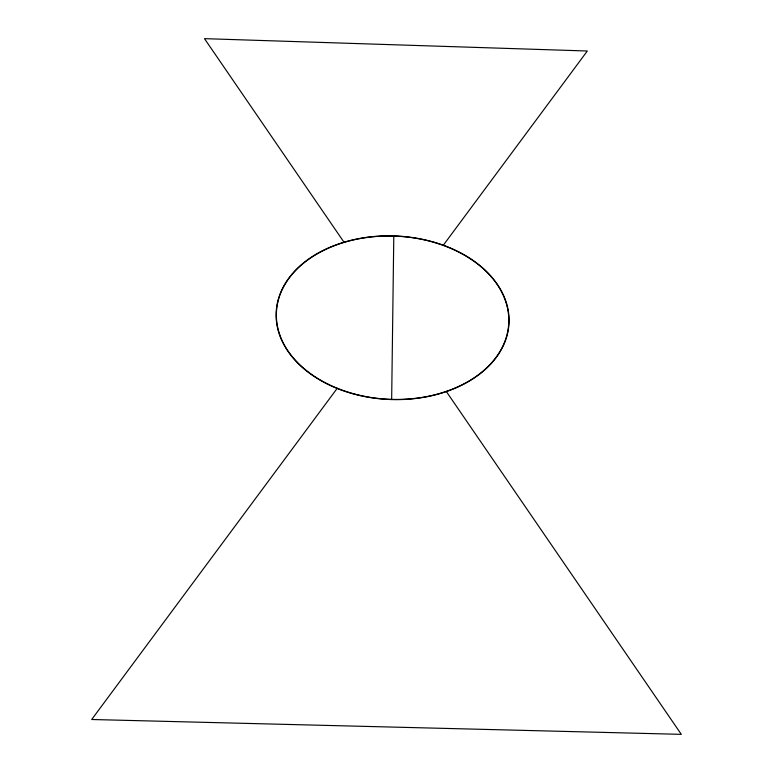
<?xml version="1.0" encoding="UTF-8"?>
<svg xmlns="http://www.w3.org/2000/svg" width="773" height="773" viewBox="0 0 773 773"><rect width="100%" height="100%" fill="white"/><g stroke="black" fill="none" stroke-linecap="round" stroke-linejoin="round"><path stroke-width="1.16" d="M391.66 399.564L393.795 235.929M337.26 388.268L91.687 719.499L681.313 734.35L446.253 391.399M443.209 245.37L587.325 51.008L204.478 38.65L344.12 242.384M324.805 382.509A116.288 81.629 2.6 0 0 508.248 328.457A116.288 81.629 2.6 0 0 344.71 242.2A116.288 81.629 2.6 0 0 324.805 382.509M327.868 384.297A116.539 81.803 2.6 0 0 508.818 325.781A116.539 81.803 2.6 0 0 341.077 243.147A116.539 81.803 2.6 0 0 327.868 384.297"/></g></svg>
